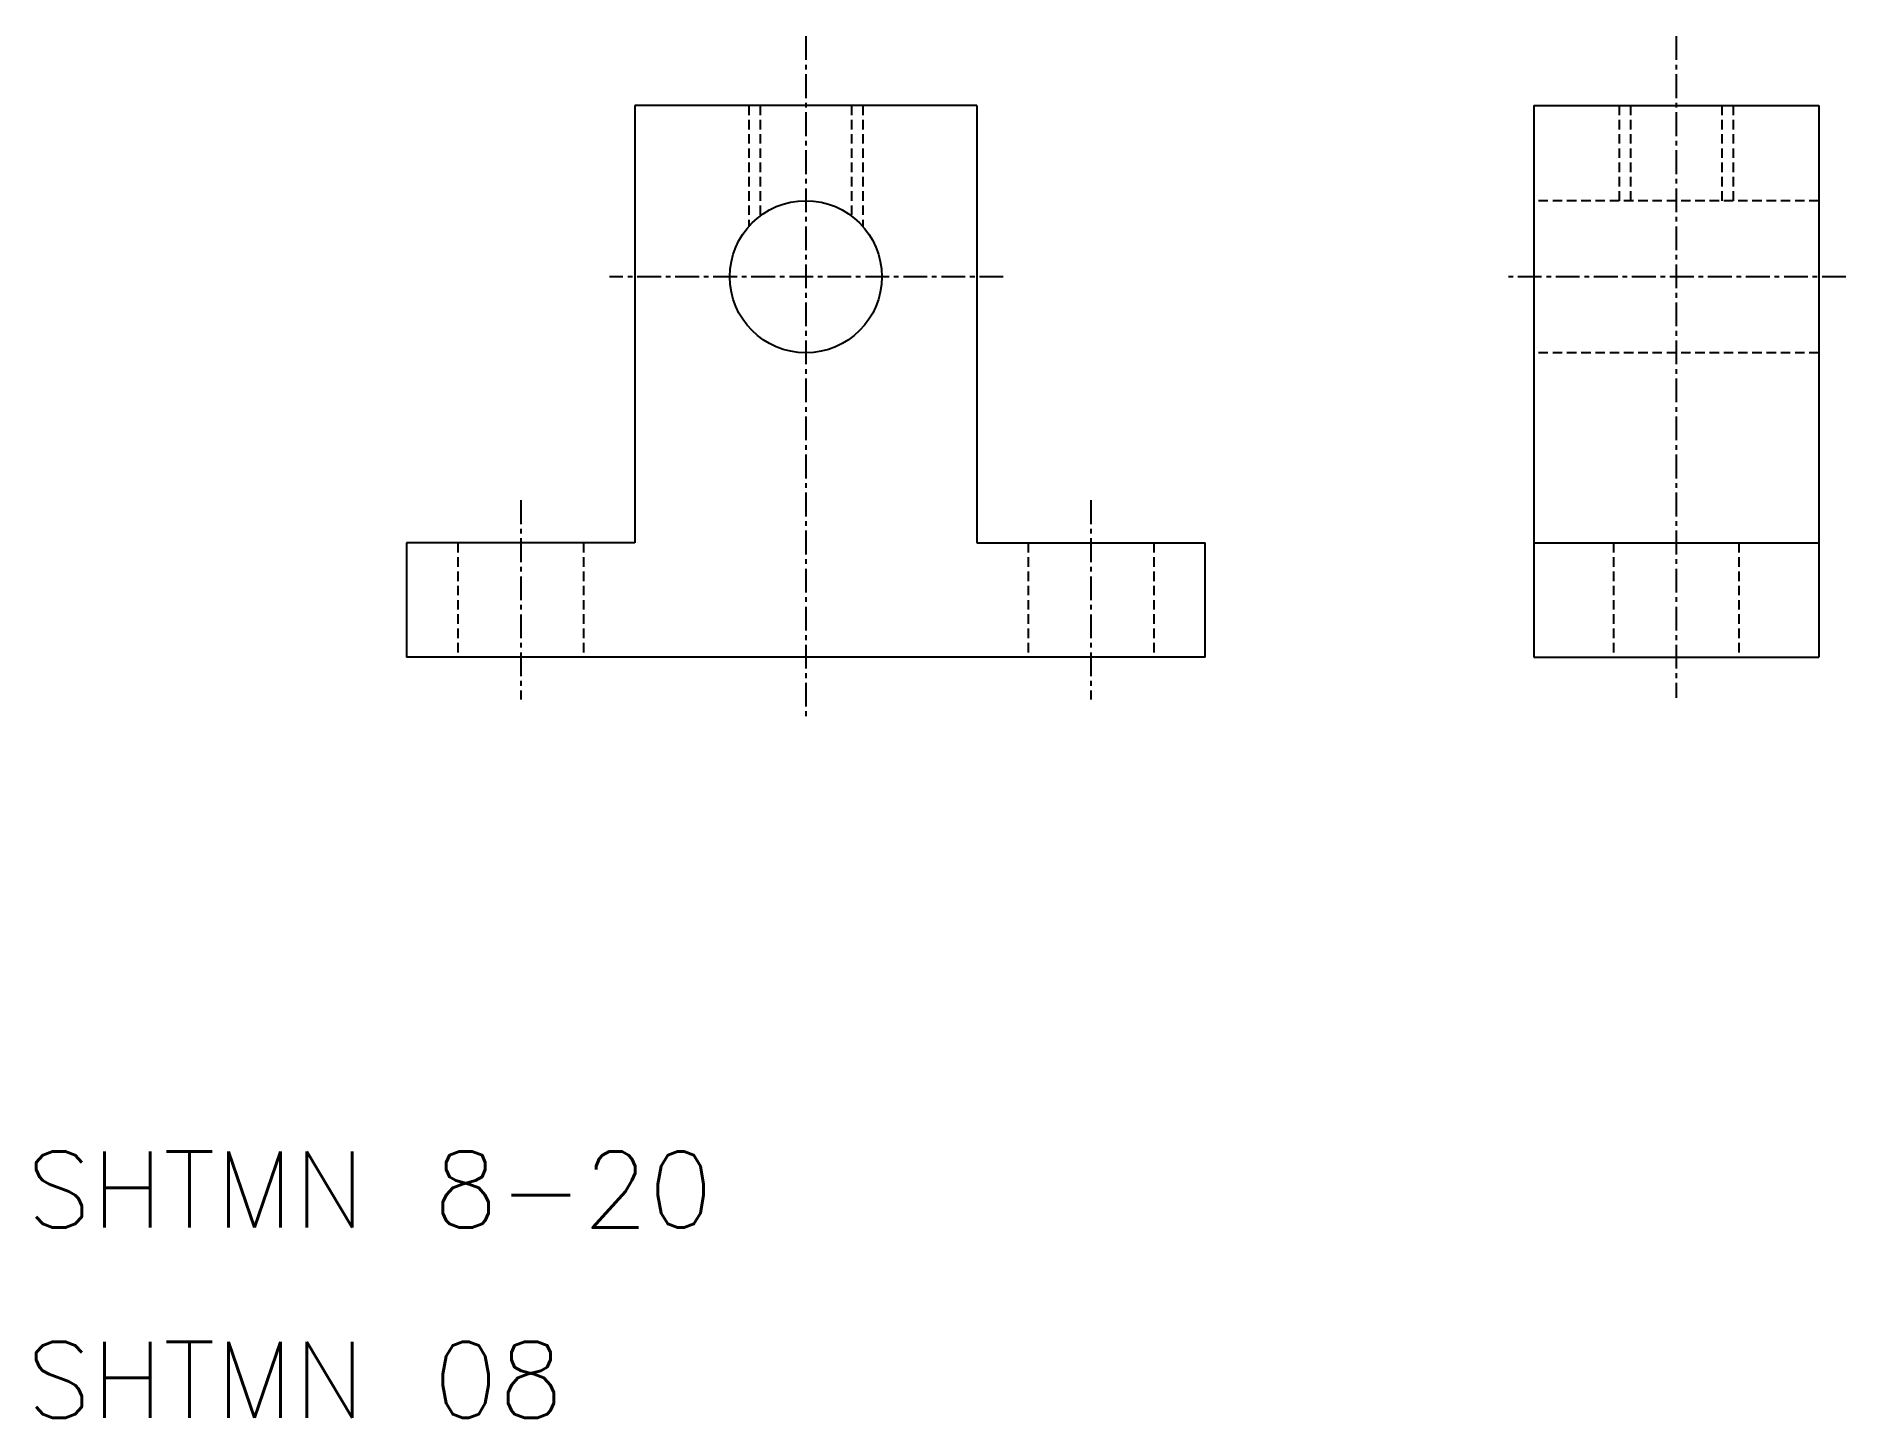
# Model space of a CAD drawing. Extents: x 369.9 to 465.1, y 78.1 to 150.7.
import ezdxf

# ---------------------------------------------------------------- set-up
doc = ezdxf.new("R2010")
doc.units = 0
doc.linetypes.add('CENTER', pattern=[2, 1.25, -0.25, 0.25, -0.25])
doc.linetypes.add('DASHED', pattern=[0.75, 0.5, -0.25])
doc.layers.get('0').update_dxf_attribs({"linetype": 'CONTINUOUS'})
doc.layers.add('CENTER', color=1, linetype='CENTER')
doc.styles.get("Standard").update_dxf_attribs({"font": 'txt.shx', "bigfont": 'bigfont.shx'})

msp = doc.modelspace()

# ---------------------------------------------------------------- linework, layer by layer
at = {"color": 7, "linetype": 'CONTINUOUS'}
for p, q in [((401.416, 147.082), (401.416, 124.082)), ((419.416, 147.082), (401.416, 147.082)), ((419.416, 147.082), (419.416, 124.082)), ((448.703, 147.082), (448.703, 118.082)), ((448.703, 147.082), (463.703, 147.082)), ((463.703, 147.082), (463.703, 118.082)), ((401.416, 124.082), (389.416, 124.082)), ((389.416, 124.082), (389.416, 118.082)), ((419.416, 124.082), (431.416, 124.082)), ((431.416, 118.082), (431.416, 124.082)), ((448.703, 124.082), (463.703, 124.082)), ((431.416, 118.082), (389.416, 118.082)), ((410.416, 118.082), (410.416, 118.082)), ((420.916, 118.082), (420.916, 118.082)), ((448.703, 118.082), (463.703, 118.082))]:
    msp.add_line(p, q, dxfattribs=at)
at = {"color": 3, "linetype": 'DASHED'}
for p, q in [((407.416, 147.082), (407.416, 140.728)), ((408.016, 147.082), (408.016, 141.282)), ((412.816, 147.082), (412.816, 141.282)), ((413.416, 147.082), (413.416, 140.728)), ((453.203, 147.082), (453.203, 142.082)), ((453.803, 147.082), (453.803, 142.082)), ((458.603, 147.082), (458.603, 142.082)), ((459.203, 147.082), (459.203, 142.082)), ((463.703, 142.082), (448.703, 142.082)), ((463.703, 134.082), (448.703, 134.082)), ((392.116, 124.082), (392.116, 118.082)), ((398.716, 124.082), (398.716, 118.082)), ((422.116, 124.082), (422.116, 118.082)), ((428.716, 124.082), (428.716, 118.082)), ((452.903, 124.082), (452.903, 118.082)), ((459.503, 124.082), (459.503, 118.082))]:
    msp.add_line(p, q, dxfattribs=at)
at = {"color": 7, "linetype": 'CONTINUOUS'}
msp.add_circle((410.416, 138.082), 4, dxfattribs=at)
at = {"layer": 'CENTER', "color": 1, "linetype": 'CENTER'}
for p, q in [((410.416, 150.731), (410.416, 114.769)), ((456.203, 150.731), (456.203, 115.943)), ((420.798, 138.082), (400.088, 138.082)), ((465.122, 138.082), (447.21, 138.082)), ((395.416, 126.328), (395.416, 115.857)), ((425.416, 126.328), (425.416, 115.857))]:
    msp.add_line(p, q, dxfattribs=at)

# ---------------------------------------------------------------- texts
at = {"color": 7, "linetype": 'CONTINUOUS'}
for s, p in [('SHTMN 8-20', (369.416, 88.082)), ('SHTMN 08', (369.416, 78.082))]:
    msp.add_text(s, height=4, dxfattribs=at).set_placement(p)

doc.saveas('drawing.dxf')
